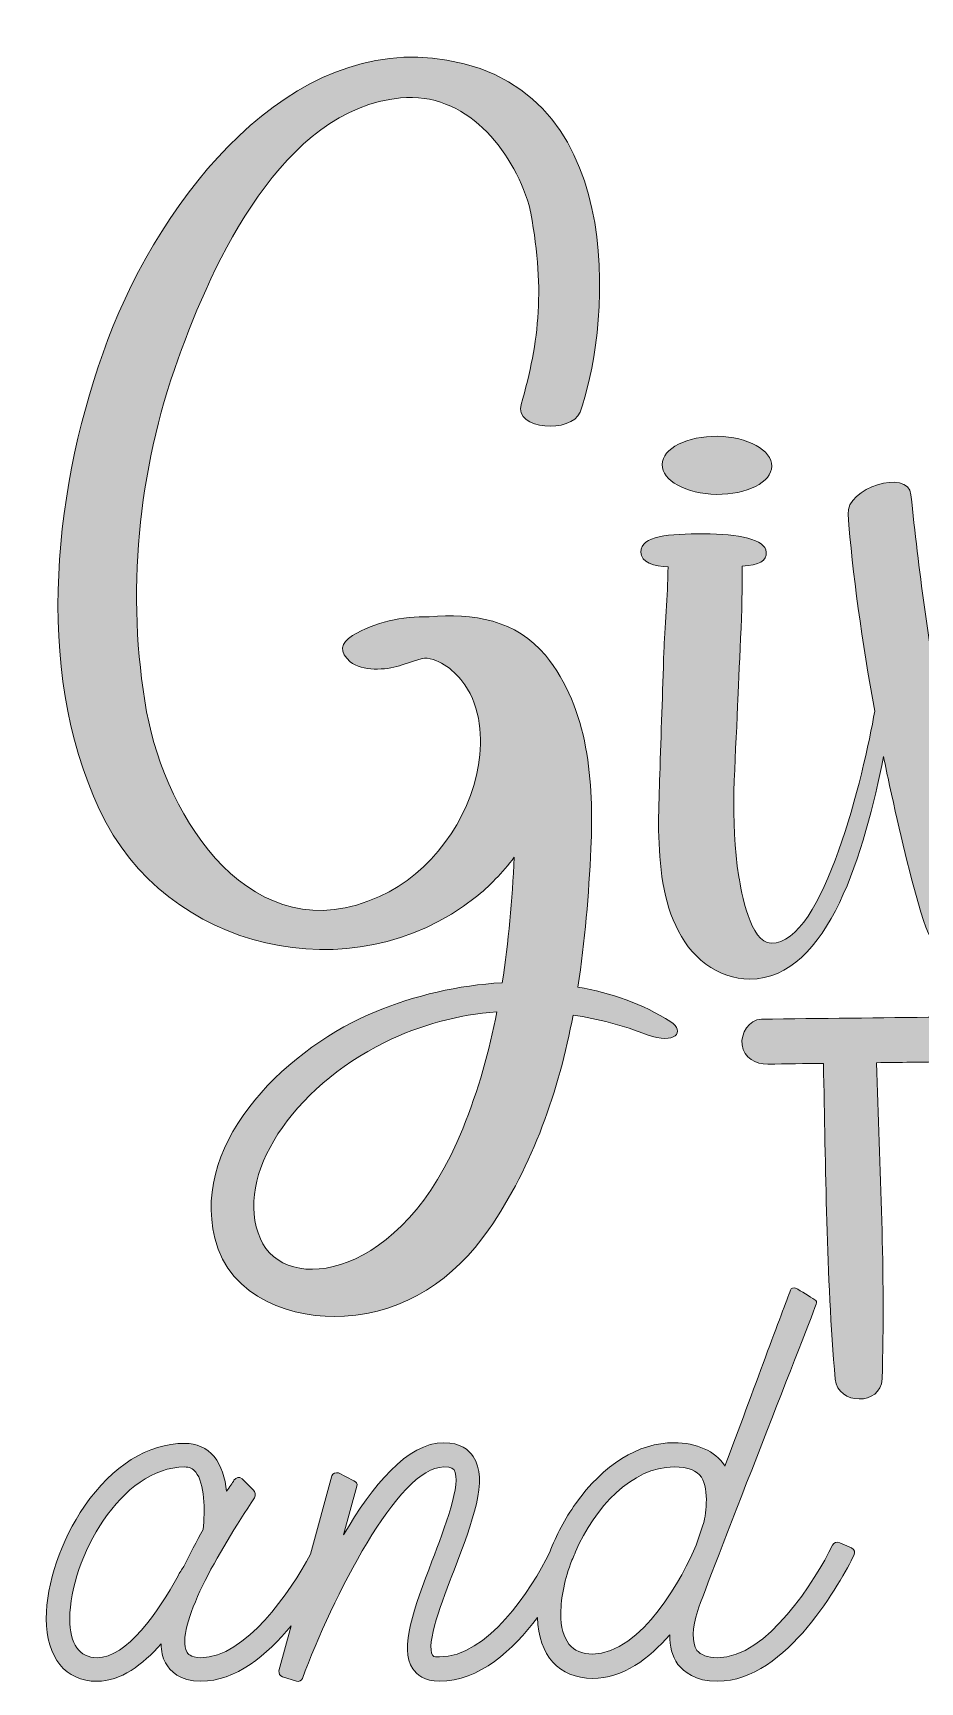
# Model space of a CAD drawing. Header units: inches. Extents: x 106 to 978, y -1050 to -26.
# Drawn here: x 106 to 471, y -705 to -26 of the extents above; entities that cross this region are included whole.
import ezdxf

# ---------------------------------------------------------------- set-up
doc = ezdxf.new("R2010")
doc.units = ezdxf.units.IN
doc.header["$MEASUREMENT"] = 0
doc.layers.add('Layer 1', color=7, linetype='Continuous')

# ---------------------------------------------------------------- blocks, each defined once
blk = doc.blocks.new('block 2')
at = {"layer": 'Layer 1', "true_color": 0xffffff}
h = blk.add_hatch(color=7, dxfattribs=at)
h.dxf.hatch_style = 2
edge = h.paths.add_edge_path()
edge.add_spline(control_points=[(287.95, -381.95), (293.75, -377.3), (299.23, -371.66), (304.04, -365.36), (303.21, -382.94), (301.71, -400.2), (299.06, -416.95), (280.98, -417.95), (263.06, -422.26), (247.14, -428.73), (212.47, -442.83), (170.83, -480.99), (180.78, -521.96), (186.92, -547.18), (213.46, -555.3), (234.2, -554.14), (259.08, -552.65), (279.49, -538.72), (293.42, -518.64), (312, -491.6), (322.29, -461.41), (328.26, -430.22), (338.54, -431.72), (348.83, -434.54), (358.78, -438.35), (370.23, -442.66), (374.54, -436.86), (368.4, -433.04), (356.96, -425.58), (343.85, -421.1), (330.25, -418.78), (333.07, -399.87), (334.73, -380.62), (335.56, -361.71), (336.72, -334.34), (334.89, -304.48), (316.81, -282.25), (305.03, -267.82), (286.78, -264.67), (269.04, -266.49), (257.92, -266.16), (246.64, -268.65), (237.52, -274.12), (232.37, -277.11), (232.04, -281.09), (236.52, -284.9), (241.5, -288.89), (251.12, -288.39), (256.76, -286.56), (259.91, -285.57), (263.39, -284.24), (267.04, -283.41), (273.51, -283.58), (279.65, -288.72), (283.63, -294.36), (290.27, -303.82), (291.1, -316.26), (289.28, -327.37), (285.62, -350.1), (269.7, -371.83), (248.63, -381.45), (196.54, -405.34), (160.71, -349.6), (152.75, -305.47), (144.12, -257.2), (149.1, -206.44), (165.69, -160.32), (179.95, -120.51), (208.65, -57.64), (257.26, -52.99), (283.97, -50.34), (303.04, -73.89), (310.18, -97.28), (316.98, -130.63), (314.32, -153.19), (306.86, -179.07), (303.87, -189.52), (327.6, -191.18), (331.08, -182.22), (341.86, -154.02), (354.63, -50.83), (276.34, -37.4), (211.97, -26.28), (159.05, -93.3), (136.82, -152.36), (114.76, -210.92), (105.97, -287.39), (133.34, -345.79), (160.54, -404.01), (237.18, -421.6), (287.95, -381.95)], knot_values=[0, 0, 0, 0, 1, 1, 1, 2, 2, 2, 3, 3, 3, 4, 4, 4, 5, 5, 5, 6, 6, 6, 7, 7, 7, 8, 8, 8, 9, 9, 9, 10, 10, 10, 11, 11, 11, 12, 12, 12, 13, 13, 13, 14, 14, 14, 15, 15, 15, 16, 16, 16, 17, 17, 17, 18, 18, 18, 19, 19, 19, 20, 20, 20, 21, 21, 21, 22, 22, 22, 23, 23, 23, 24, 24, 24, 25, 25, 25, 26, 26, 26, 27, 27, 27, 28, 28, 28, 29, 29, 29, 30, 30, 30, 30], degree=3, periodic=1)
edge = h.paths.add_edge_path()
edge.add_spline(control_points=[(282.81, -477), (257.92, -539.38), (209.65, -545.68), (199.53, -522.29), (188.25, -496.41), (213.13, -460.08), (250.62, -441.5), (265.39, -434.2), (281.15, -430.06), (296.9, -428.9), (293.75, -444.99), (289.28, -461.08), (282.81, -477)], knot_values=[0, 0, 0, 0, 1, 1, 1, 2, 2, 2, 3, 3, 3, 4, 4, 4, 4], degree=3, periodic=1)
h = blk.add_hatch(color=7, dxfattribs=at)
h.dxf.hatch_style = 2
edge = h.paths.add_edge_path()
edge.add_spline(control_points=[(387.31, -216.06), (399.76, -216.23), (409.88, -211.08), (410.04, -204.45), (410.04, -197.98), (400.09, -192.34), (387.64, -192.17), (375.2, -192.01), (364.92, -197.15), (364.92, -203.78), (364.75, -210.42), (374.71, -215.89), (387.31, -216.06)], knot_values=[0, 0, 0, 0, 1, 1, 1, 2, 2, 2, 3, 3, 3, 4, 4, 4, 4], degree=3, periodic=1)
h = blk.add_hatch(color=7, dxfattribs=at)
h.dxf.hatch_style = 2
edge = h.paths.add_edge_path()
edge.add_spline(control_points=[(367.41, -245.92), (367.41, -246.42), (367.24, -247.08), (367.24, -247.58), (367.24, -256.04), (365.91, -272.3), (365.58, -280.76), (365.09, -297.68), (364.42, -314.6), (363.92, -331.35), (363.09, -355.91), (360.77, -392.4), (382.83, -409.32), (388.31, -413.3), (394.61, -415.46), (400.92, -415.46), (433.54, -415.46), (448.35, -362.14), (455.99, -323.95), (456.8, -327.91), (457.62, -331.88), (458.48, -335.83), (462.63, -354.58), (466.77, -373.16), (472.41, -391.41), (477.06, -406.5), (488.5, -413.47), (502.77, -410.15), (516.87, -406.67), (520.02, -388.75), (523.67, -374.82), (528.65, -356.07), (533.13, -337.16), (537.94, -318.25), (547.23, -281.25), (554.53, -243.93), (559.67, -205.94), (560.5, -200.47), (546.57, -201.79), (545.74, -208.1), (540.43, -240.11), (534.29, -273.62), (526, -306.64), (522.18, -321.9), (518.53, -337.16), (512.72, -351.59), (508.91, -361.54), (505.26, -376.14), (498.96, -386.93), (498.13, -383.77), (496.96, -380.62), (496.47, -379.3), (494.31, -371.17), (492.15, -362.87), (490.16, -354.91), (486.51, -339.32), (483.2, -323.89), (480.21, -308.29), (474.57, -277.94), (470.42, -247.08), (467.27, -216.23), (466.11, -205.28), (440.4, -213.57), (441.39, -224.19), (443.23, -248.48), (447.07, -276.49), (452.37, -305.26), (447.9, -330.66), (431.42, -401.18), (409.71, -400.7), (401.08, -400.53), (397.43, -379.46), (396.44, -373.32), (392.62, -350.26), (395.11, -326.21), (395.94, -302.99), (396.27, -291.21), (398.26, -259.19), (397.76, -247.25), (397.76, -246.75), (397.76, -246.09), (397.76, -245.59), (404.9, -245.09), (407.88, -243.6), (407.72, -239.78), (407.55, -234.64), (396.27, -232.32), (382.01, -232.32), (367.74, -232.32), (356.13, -232.98), (356.13, -239.78), (356.13, -244.09), (361.6, -245.75), (367.41, -245.92)], knot_values=[0, 0, 0, 0, 1, 1, 1, 2, 2, 2, 3, 3, 3, 4, 4, 4, 5, 5, 5, 6, 6, 6, 7, 7, 7, 8, 8, 8, 9, 9, 9, 10, 10, 10, 11, 11, 11, 12, 12, 12, 13, 13, 13, 14, 14, 14, 15, 15, 15, 16, 16, 16, 17, 17, 17, 18, 18, 18, 19, 19, 19, 20, 20, 20, 21, 21, 21, 22, 22, 22, 23, 23, 23, 24, 24, 24, 25, 25, 25, 26, 26, 26, 27, 27, 27, 28, 28, 28, 29, 29, 29, 30, 30, 30, 31, 31, 31, 31], degree=3, periodic=1)
h = blk.add_hatch(color=7, dxfattribs=at)
h.dxf.hatch_style = 2
edge = h.paths.add_edge_path()
edge.add_spline(control_points=[(489.48, -438.99), (488.71, -433.5), (484.03, -431.03), (478.99, -431.09), (454.57, -431.37), (430.14, -431.65), (405.72, -431.93), (400.68, -431.99), (397.14, -437.93), (397.78, -442.47), (398.56, -447.98), (403.26, -450.47), (408.32, -450.41), (415.96, -450.31), (423.6, -450.21), (431.24, -450.12), (432.21, -493.44), (432.36, -536.85), (436.12, -580.03), (437.06, -590.78), (455.05, -590.99), (455.39, -579.93), (456.72, -536.57), (454.54, -493.19), (453.05, -449.84), (462.56, -449.72), (472.07, -449.6), (481.57, -449.48), (486.6, -449.42), (490.11, -443.51), (489.48, -438.99)], knot_values=[0, 0, 0, 0, 1, 1, 1, 2, 2, 2, 3, 3, 3, 4, 4, 4, 5, 5, 5, 6, 6, 6, 7, 7, 7, 8, 8, 8, 9, 9, 9, 10, 10, 10, 10], degree=3, periodic=1)
h = blk.add_hatch(color=7, dxfattribs=at)
h.dxf.hatch_style = 2
edge = h.paths.add_edge_path()
edge.add_spline(control_points=[(336.21, -703.07), (348.93, -703.07), (359.53, -694.89), (368.01, -685.19), (368.01, -690.04), (368.92, -693.98), (371.35, -697.31), (373.77, -700.34), (378.31, -704.28), (387.7, -704.28), (416.18, -704.28), (438.9, -662.47), (443.75, -652.48), (444.35, -651.26), (444.05, -650.05), (442.84, -649.45), (442.84, -649.45), (437.99, -647.33), (437.99, -647.33), (436.78, -646.72), (435.57, -647.33), (434.96, -648.24), (427.99, -662.78), (408, -694.58), (387.7, -694.58), (383.46, -694.58), (380.74, -693.37), (379.22, -691.55), (377.1, -688.52), (377.1, -682.47), (379.53, -675.2), (383.76, -662.78), (423.75, -561.29), (428.3, -549.18), (428.6, -548.27), (428.3, -547.66), (427.69, -547.36), (425.87, -546.15), (421.93, -543.72), (419.82, -542.51), (418.91, -542.21), (418, -542.51), (417.69, -543.42), (414.66, -551.3), (402.24, -584.92), (390.73, -615.82), (390.73, -615.52), (390.73, -615.52), (390.43, -615.22), (386.79, -609.76), (378.92, -606.13), (369.83, -606.13), (354.99, -606.13), (340.75, -615.22), (329.24, -631.27), (324.9, -637.38), (321.29, -644.21), (318.63, -651.18), (310.89, -666.91), (292.97, -694.28), (273.2, -694.28), (272.3, -694.28), (270.78, -694.28), (270.48, -693.67), (267.45, -689.13), (274.42, -670.96), (279.26, -658.53), (286.83, -638.54), (293.5, -621.27), (287.14, -611.88), (285.32, -609.16), (281.99, -606.13), (275.02, -606.13), (260.18, -606.13), (245.33, -624), (233.82, -643.99), (233.82, -643.99), (239.27, -624), (239.27, -624), (239.58, -623.09), (238.97, -622.18), (238.06, -621.88), (238.06, -621.88), (231.7, -618.55), (231.7, -618.55), (230.49, -618.25), (229.28, -618.85), (228.98, -619.76), (228.98, -619.76), (220.21, -652.02), (220.21, -652.02), (211.83, -667.55), (193.32, -694.58), (175.06, -694.58), (170.52, -694.58), (169.61, -692.77), (169.31, -692.16), (164.16, -682.47), (182.33, -650.66), (197.18, -628.85), (197.78, -627.64), (197.48, -626.42), (196.57, -625.52), (196.57, -625.52), (192.03, -620.97), (192.03, -620.97), (190.81, -620.06), (189.6, -620.37), (188.69, -621.58), (188.09, -622.79), (186.88, -624.3), (185.66, -626.12), (185.06, -620.67), (183.54, -615.52), (180.52, -611.88), (177.49, -608.25), (173.24, -606.43), (168.4, -606.43), (153.25, -606.43), (138.71, -615.52), (127.2, -632.18), (117.51, -646.42), (111.45, -663.99), (111.45, -678.53), (111.45, -694.58), (119.32, -704.28), (132.35, -704.28), (142.04, -704.28), (151.13, -697.61), (158.7, -688.83), (158.7, -691.86), (159.31, -694.58), (160.52, -696.7), (162.34, -700.04), (166.28, -704.28), (175.06, -704.28), (189.41, -704.28), (202.33, -693.43), (212.2, -681.51), (212.2, -681.51), (207.16, -700.04), (207.16, -700.04), (207.16, -700.95), (207.47, -702.16), (208.68, -702.46), (208.68, -702.46), (214.44, -704.28), (214.44, -704.28), (215.34, -704.58), (216.56, -703.97), (216.86, -703.07), (228.98, -670.35), (256.24, -616.12), (275.02, -616.12), (278.35, -616.12), (278.96, -617.03), (279.26, -617.34), (282.59, -622.49), (275.32, -641.27), (270.17, -654.9), (262.9, -673.98), (256.54, -690.65), (262.3, -699.13), (263.81, -701.55), (267.14, -704.28), (273.2, -704.28), (289.67, -704.28), (303.61, -691.33), (313.54, -678.04), (314.09, -693.71), (322.44, -703.07), (336.21, -703.07)], knot_values=[0, 0, 0, 0, 1, 1, 1, 2, 2, 2, 3, 3, 3, 4, 4, 4, 5, 5, 5, 6, 6, 6, 7, 7, 7, 8, 8, 8, 9, 9, 9, 10, 10, 10, 11, 11, 11, 12, 12, 12, 13, 13, 13, 14, 14, 14, 15, 15, 15, 16, 16, 16, 17, 17, 17, 18, 18, 18, 19, 19, 19, 20, 20, 20, 21, 21, 21, 22, 22, 22, 23, 23, 23, 24, 24, 24, 25, 25, 25, 26, 26, 26, 27, 27, 27, 28, 28, 28, 29, 29, 29, 30, 30, 30, 31, 31, 31, 32, 32, 32, 33, 33, 33, 34, 34, 34, 35, 35, 35, 36, 36, 36, 37, 37, 37, 38, 38, 38, 39, 39, 39, 40, 40, 40, 41, 41, 41, 42, 42, 42, 43, 43, 43, 44, 44, 44, 45, 45, 45, 46, 46, 46, 47, 47, 47, 48, 48, 48, 49, 49, 49, 50, 50, 50, 51, 51, 51, 52, 52, 52, 53, 53, 53, 54, 54, 54, 55, 55, 55, 56, 56, 56, 57, 57, 57, 57], degree=3, periodic=1)
edge = h.paths.add_edge_path()
edge.add_spline(control_points=[(327.73, -654.49), (328.21, -653.48), (328.62, -652.59), (328.94, -651.87), (329.11, -651.62), (329.17, -651.33), (329.17, -651.03), (337.17, -632.82), (352.38, -616.12), (369.83, -616.12), (375.59, -616.12), (379.22, -617.64), (381.04, -620.37), (384.37, -625.52), (382.86, -636.72), (381.65, -640.06), (381.65, -640.06), (378.92, -648.24), (378.92, -648.24), (373.77, -660.66), (356.5, -693.07), (336.21, -693.07), (327.72, -693.07), (323.18, -687.62), (323.18, -676.41), (323.18, -669.72), (324.82, -662.06), (327.73, -654.49)], knot_values=[0, 0, 0, 0, 1, 1, 1, 2, 2, 2, 3, 3, 3, 4, 4, 4, 5, 5, 5, 6, 6, 6, 7, 7, 7, 8, 8, 8, 9, 9, 9, 9], degree=3, periodic=1)
edge = h.paths.add_edge_path()
edge.add_spline(control_points=[(165.67, -660.96), (157.49, -675.8), (144.47, -694.58), (132.35, -694.58), (125.08, -694.58), (121.14, -689.13), (121.14, -678.53), (121.14, -653.69), (142.34, -616.12), (168.4, -616.12), (170.22, -616.12), (171.73, -616.73), (172.94, -618.25), (176.58, -622.79), (176.88, -634), (175.97, -641.87), (173.24, -646.72), (170.52, -651.87), (168.1, -657.02), (167.19, -658.23), (166.28, -659.75), (165.67, -660.96)], knot_values=[0, 0, 0, 0, 1, 1, 1, 2, 2, 2, 3, 3, 3, 4, 4, 4, 5, 5, 5, 6, 6, 6, 7, 7, 7, 7], degree=3, periodic=1)
at = {"layer": 'Layer 1', "lineweight": 0}
for points, knots in [([(287.95, -381.95), (293.75, -377.3), (299.23, -371.66), (304.04, -365.36), (303.21, -382.94), (301.71, -400.2), (299.06, -416.95), (280.98, -417.95), (263.06, -422.26), (247.14, -428.73), (212.47, -442.83), (170.83, -480.99), (180.78, -521.96), (186.92, -547.18), (213.46, -555.3), (234.2, -554.14), (259.08, -552.65), (279.49, -538.72), (293.42, -518.64), (312, -491.6), (322.29, -461.41), (328.26, -430.22), (338.54, -431.72), (348.83, -434.54), (358.78, -438.35), (370.23, -442.66), (374.54, -436.86), (368.4, -433.04), (356.96, -425.58), (343.85, -421.1), (330.25, -418.78), (333.07, -399.87), (334.73, -380.62), (335.56, -361.71), (336.72, -334.34), (334.89, -304.48), (316.81, -282.25), (305.03, -267.82), (286.78, -264.67), (269.04, -266.49), (257.92, -266.16), (246.64, -268.65), (237.52, -274.12), (232.37, -277.11), (232.04, -281.09), (236.52, -284.9), (241.5, -288.89), (251.12, -288.39), (256.76, -286.56), (259.91, -285.57), (263.39, -284.24), (267.04, -283.41), (273.51, -283.58), (279.65, -288.72), (283.63, -294.36), (290.27, -303.82), (291.1, -316.26), (289.28, -327.37), (285.62, -350.1), (269.7, -371.83), (248.63, -381.45), (196.54, -405.34), (160.71, -349.6), (152.75, -305.47), (144.12, -257.2), (149.1, -206.44), (165.69, -160.32), (179.95, -120.51), (208.65, -57.64), (257.26, -52.99), (283.97, -50.34), (303.04, -73.89), (310.18, -97.28), (316.98, -130.63), (314.32, -153.19), (306.86, -179.07), (303.87, -189.52), (327.6, -191.18), (331.08, -182.22), (341.86, -154.02), (354.63, -50.83), (276.34, -37.4), (211.97, -26.28), (159.05, -93.3), (136.82, -152.36), (114.76, -210.92), (105.97, -287.39), (133.34, -345.79), (160.54, -404.01), (237.18, -421.6), (287.95, -381.95)], [0, 0, 0, 0, 1, 1, 1, 2, 2, 2, 3, 3, 3, 4, 4, 4, 5, 5, 5, 6, 6, 6, 7, 7, 7, 8, 8, 8, 9, 9, 9, 10, 10, 10, 11, 11, 11, 12, 12, 12, 13, 13, 13, 14, 14, 14, 15, 15, 15, 16, 16, 16, 17, 17, 17, 18, 18, 18, 19, 19, 19, 20, 20, 20, 21, 21, 21, 22, 22, 22, 23, 23, 23, 24, 24, 24, 25, 25, 25, 26, 26, 26, 27, 27, 27, 28, 28, 28, 29, 29, 29, 30, 30, 30, 30]), ([(387.31, -216.06), (399.76, -216.23), (409.88, -211.08), (410.04, -204.45), (410.04, -197.98), (400.09, -192.34), (387.64, -192.17), (375.2, -192.01), (364.92, -197.15), (364.92, -203.78), (364.75, -210.42), (374.71, -215.89), (387.31, -216.06)], [0, 0, 0, 0, 1, 1, 1, 2, 2, 2, 3, 3, 3, 4, 4, 4, 4]), ([(367.41, -245.92), (367.41, -246.42), (367.24, -247.08), (367.24, -247.58), (367.24, -256.04), (365.91, -272.3), (365.58, -280.76), (365.09, -297.68), (364.42, -314.6), (363.92, -331.35), (363.09, -355.91), (360.77, -392.4), (382.83, -409.32), (388.31, -413.3), (394.61, -415.46), (400.92, -415.46), (433.54, -415.46), (448.35, -362.14), (455.99, -323.95), (456.8, -327.91), (457.62, -331.88), (458.48, -335.83), (462.63, -354.58), (466.77, -373.16), (472.41, -391.41), (477.06, -406.5), (488.5, -413.47), (502.77, -410.15), (516.87, -406.67), (520.02, -388.75), (523.67, -374.82), (528.65, -356.07), (533.13, -337.16), (537.94, -318.25), (547.23, -281.25), (554.53, -243.93), (559.67, -205.94), (560.5, -200.47), (546.57, -201.79), (545.74, -208.1), (540.43, -240.11), (534.29, -273.62), (526, -306.64), (522.18, -321.9), (518.53, -337.16), (512.72, -351.59), (508.91, -361.54), (505.26, -376.14), (498.96, -386.93), (498.13, -383.77), (496.96, -380.62), (496.47, -379.3), (494.31, -371.17), (492.15, -362.87), (490.16, -354.91), (486.51, -339.32), (483.2, -323.89), (480.21, -308.29), (474.57, -277.94), (470.42, -247.08), (467.27, -216.23), (466.11, -205.28), (440.4, -213.57), (441.39, -224.19), (443.23, -248.48), (447.07, -276.49), (452.37, -305.26), (447.9, -330.66), (431.42, -401.18), (409.71, -400.7), (401.08, -400.53), (397.43, -379.46), (396.44, -373.32), (392.62, -350.26), (395.11, -326.21), (395.94, -302.99), (396.27, -291.21), (398.26, -259.19), (397.76, -247.25), (397.76, -246.75), (397.76, -246.09), (397.76, -245.59), (404.9, -245.09), (407.88, -243.6), (407.72, -239.78), (407.55, -234.64), (396.27, -232.32), (382.01, -232.32), (367.74, -232.32), (356.13, -232.98), (356.13, -239.78), (356.13, -244.09), (361.6, -245.75), (367.41, -245.92)], [0, 0, 0, 0, 1, 1, 1, 2, 2, 2, 3, 3, 3, 4, 4, 4, 5, 5, 5, 6, 6, 6, 7, 7, 7, 8, 8, 8, 9, 9, 9, 10, 10, 10, 11, 11, 11, 12, 12, 12, 13, 13, 13, 14, 14, 14, 15, 15, 15, 16, 16, 16, 17, 17, 17, 18, 18, 18, 19, 19, 19, 20, 20, 20, 21, 21, 21, 22, 22, 22, 23, 23, 23, 24, 24, 24, 25, 25, 25, 26, 26, 26, 27, 27, 27, 28, 28, 28, 29, 29, 29, 30, 30, 30, 31, 31, 31, 31]), ([(282.81, -477), (257.92, -539.38), (209.65, -545.68), (199.53, -522.29), (188.25, -496.41), (213.13, -460.08), (250.62, -441.5), (265.39, -434.2), (281.15, -430.06), (296.9, -428.9), (293.75, -444.99), (289.28, -461.08), (282.81, -477)], [0, 0, 0, 0, 1, 1, 1, 2, 2, 2, 3, 3, 3, 4, 4, 4, 4]), ([(489.48, -438.99), (488.71, -433.5), (484.03, -431.03), (478.99, -431.09), (454.57, -431.37), (430.14, -431.65), (405.72, -431.93), (400.68, -431.99), (397.14, -437.93), (397.78, -442.47), (398.56, -447.98), (403.26, -450.47), (408.32, -450.41), (415.96, -450.31), (423.6, -450.21), (431.24, -450.12), (432.21, -493.44), (432.36, -536.85), (436.12, -580.03), (437.06, -590.78), (455.05, -590.99), (455.39, -579.93), (456.72, -536.57), (454.54, -493.19), (453.05, -449.84), (462.56, -449.72), (472.07, -449.6), (481.57, -449.48), (486.6, -449.42), (490.11, -443.51), (489.48, -438.99)], [0, 0, 0, 0, 1, 1, 1, 2, 2, 2, 3, 3, 3, 4, 4, 4, 5, 5, 5, 6, 6, 6, 7, 7, 7, 8, 8, 8, 9, 9, 9, 10, 10, 10, 10]), ([(336.21, -703.07), (348.93, -703.07), (359.53, -694.89), (368.01, -685.19), (368.01, -690.04), (368.92, -693.98), (371.35, -697.31), (373.77, -700.34), (378.31, -704.28), (387.7, -704.28), (416.18, -704.28), (438.9, -662.47), (443.75, -652.48), (444.35, -651.26), (444.05, -650.05), (442.84, -649.45), (442.84, -649.45), (437.99, -647.33), (437.99, -647.33), (436.78, -646.72), (435.57, -647.33), (434.96, -648.24), (427.99, -662.78), (408, -694.58), (387.7, -694.58), (383.46, -694.58), (380.74, -693.37), (379.22, -691.55), (377.1, -688.52), (377.1, -682.47), (379.53, -675.2), (383.76, -662.78), (423.75, -561.29), (428.3, -549.18), (428.6, -548.27), (428.3, -547.66), (427.69, -547.36), (425.87, -546.15), (421.93, -543.72), (419.82, -542.51), (418.91, -542.21), (418, -542.51), (417.69, -543.42), (414.66, -551.3), (402.24, -584.92), (390.73, -615.82), (390.73, -615.52), (390.73, -615.52), (390.43, -615.22), (386.79, -609.76), (378.92, -606.13), (369.83, -606.13), (354.99, -606.13), (340.75, -615.22), (329.24, -631.27), (324.9, -637.38), (321.29, -644.21), (318.63, -651.18), (310.89, -666.91), (292.97, -694.28), (273.2, -694.28), (272.3, -694.28), (270.78, -694.28), (270.48, -693.67), (267.45, -689.13), (274.42, -670.96), (279.26, -658.53), (286.83, -638.54), (293.5, -621.27), (287.14, -611.88), (285.32, -609.16), (281.99, -606.13), (275.02, -606.13), (260.18, -606.13), (245.33, -624), (233.82, -643.99), (233.82, -643.99), (239.27, -624), (239.27, -624), (239.58, -623.09), (238.97, -622.18), (238.06, -621.88), (238.06, -621.88), (231.7, -618.55), (231.7, -618.55), (230.49, -618.25), (229.28, -618.85), (228.98, -619.76), (228.98, -619.76), (220.21, -652.02), (220.21, -652.02), (211.83, -667.55), (193.32, -694.58), (175.06, -694.58), (170.52, -694.58), (169.61, -692.77), (169.31, -692.16), (164.16, -682.47), (182.33, -650.66), (197.18, -628.85), (197.78, -627.64), (197.48, -626.42), (196.57, -625.52), (196.57, -625.52), (192.03, -620.97), (192.03, -620.97), (190.81, -620.06), (189.6, -620.37), (188.69, -621.58), (188.09, -622.79), (186.88, -624.3), (185.66, -626.12), (185.06, -620.67), (183.54, -615.52), (180.52, -611.88), (177.49, -608.25), (173.24, -606.43), (168.4, -606.43), (153.25, -606.43), (138.71, -615.52), (127.2, -632.18), (117.51, -646.42), (111.45, -663.99), (111.45, -678.53), (111.45, -694.58), (119.32, -704.28), (132.35, -704.28), (142.04, -704.28), (151.13, -697.61), (158.7, -688.83), (158.7, -691.86), (159.31, -694.58), (160.52, -696.7), (162.34, -700.04), (166.28, -704.28), (175.06, -704.28), (189.41, -704.28), (202.33, -693.43), (212.2, -681.51), (212.2, -681.51), (207.16, -700.04), (207.16, -700.04), (207.16, -700.95), (207.47, -702.16), (208.68, -702.46), (208.68, -702.46), (214.44, -704.28), (214.44, -704.28), (215.34, -704.58), (216.56, -703.97), (216.86, -703.07), (228.98, -670.35), (256.24, -616.12), (275.02, -616.12), (278.35, -616.12), (278.96, -617.03), (279.26, -617.34), (282.59, -622.49), (275.32, -641.27), (270.17, -654.9), (262.9, -673.98), (256.54, -690.65), (262.3, -699.13), (263.81, -701.55), (267.14, -704.28), (273.2, -704.28), (289.67, -704.28), (303.61, -691.33), (313.54, -678.04), (314.09, -693.71), (322.44, -703.07), (336.21, -703.07)], [0, 0, 0, 0, 1, 1, 1, 2, 2, 2, 3, 3, 3, 4, 4, 4, 5, 5, 5, 6, 6, 6, 7, 7, 7, 8, 8, 8, 9, 9, 9, 10, 10, 10, 11, 11, 11, 12, 12, 12, 13, 13, 13, 14, 14, 14, 15, 15, 15, 16, 16, 16, 17, 17, 17, 18, 18, 18, 19, 19, 19, 20, 20, 20, 21, 21, 21, 22, 22, 22, 23, 23, 23, 24, 24, 24, 25, 25, 25, 26, 26, 26, 27, 27, 27, 28, 28, 28, 29, 29, 29, 30, 30, 30, 31, 31, 31, 32, 32, 32, 33, 33, 33, 34, 34, 34, 35, 35, 35, 36, 36, 36, 37, 37, 37, 38, 38, 38, 39, 39, 39, 40, 40, 40, 41, 41, 41, 42, 42, 42, 43, 43, 43, 44, 44, 44, 45, 45, 45, 46, 46, 46, 47, 47, 47, 48, 48, 48, 49, 49, 49, 50, 50, 50, 51, 51, 51, 52, 52, 52, 53, 53, 53, 54, 54, 54, 55, 55, 55, 56, 56, 56, 57, 57, 57, 57]), ([(165.67, -660.96), (157.49, -675.8), (144.47, -694.58), (132.35, -694.58), (125.08, -694.58), (121.14, -689.13), (121.14, -678.53), (121.14, -653.69), (142.34, -616.12), (168.4, -616.12), (170.22, -616.12), (171.73, -616.73), (172.94, -618.25), (176.58, -622.79), (176.88, -634), (175.97, -641.87), (173.24, -646.72), (170.52, -651.87), (168.1, -657.02), (167.19, -658.23), (166.28, -659.75), (165.67, -660.96)], [0, 0, 0, 0, 1, 1, 1, 2, 2, 2, 3, 3, 3, 4, 4, 4, 5, 5, 5, 6, 6, 6, 7, 7, 7, 7]), ([(327.73, -654.49), (328.21, -653.48), (328.62, -652.59), (328.94, -651.87), (329.11, -651.62), (329.17, -651.33), (329.17, -651.03), (337.17, -632.82), (352.38, -616.12), (369.83, -616.12), (375.59, -616.12), (379.22, -617.64), (381.04, -620.37), (384.37, -625.52), (382.86, -636.72), (381.65, -640.06), (381.65, -640.06), (378.92, -648.24), (378.92, -648.24), (373.77, -660.66), (356.5, -693.07), (336.21, -693.07), (327.72, -693.07), (323.18, -687.62), (323.18, -676.41), (323.18, -669.72), (324.82, -662.06), (327.73, -654.49)], [0, 0, 0, 0, 1, 1, 1, 2, 2, 2, 3, 3, 3, 4, 4, 4, 5, 5, 5, 6, 6, 6, 7, 7, 7, 8, 8, 8, 9, 9, 9, 9])]:
    blk.add_open_spline(points, degree=3, knots=knots, dxfattribs=at)

msp = doc.modelspace()

# ---------------------------------------------------------------- block references
at = {"layer": 'Layer 1'}
msp.add_blockref('block 2', (0, 0), dxfattribs=at)

doc.saveas('drawing.dxf')
